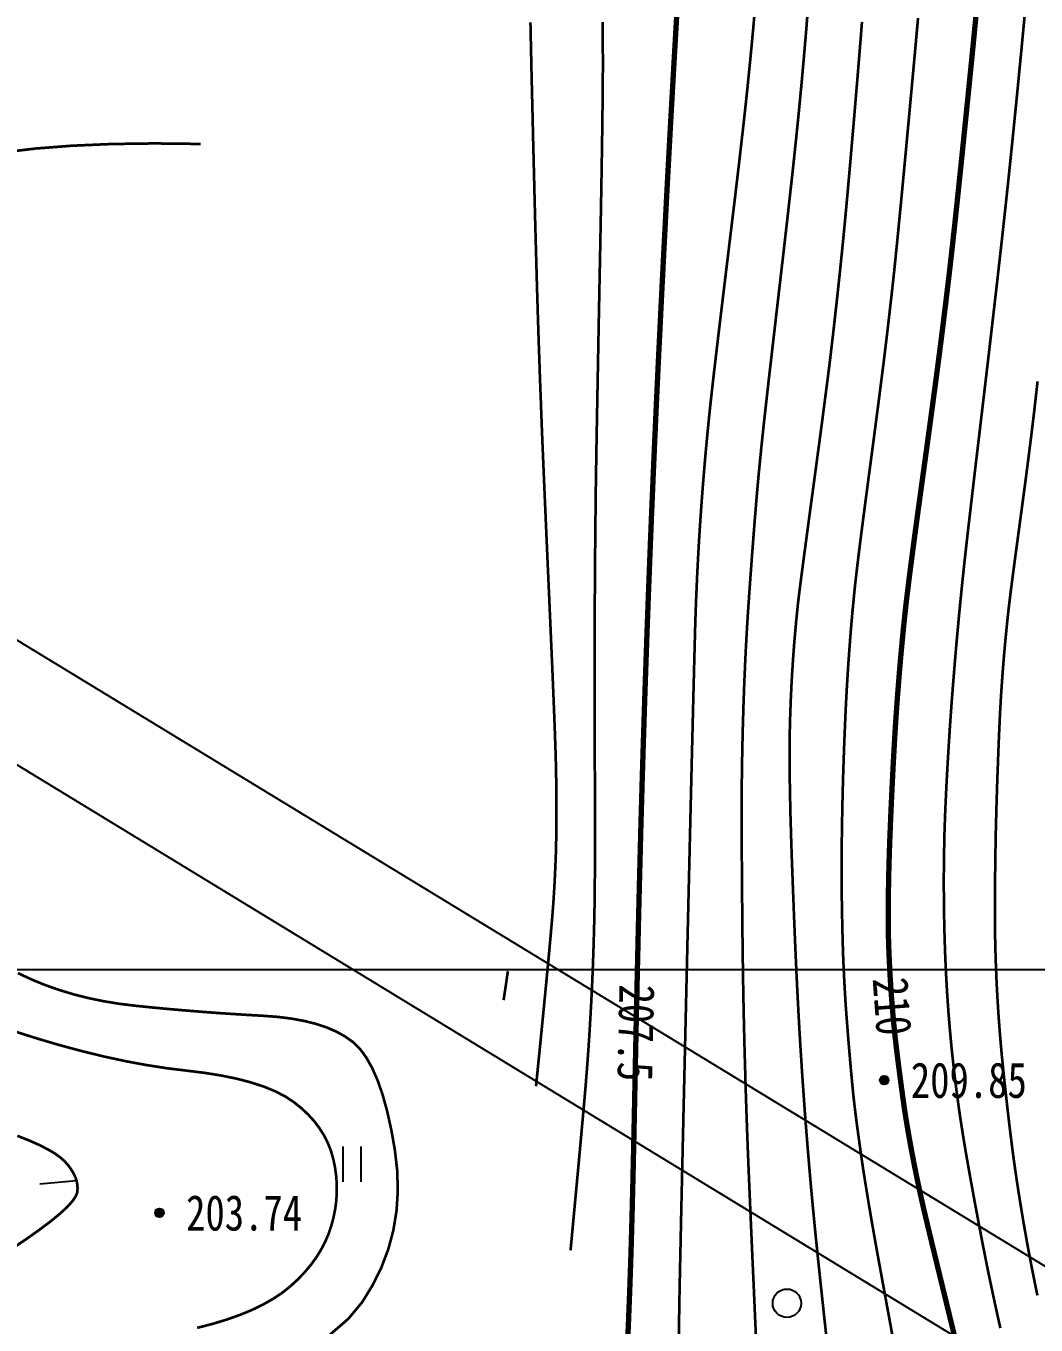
# Model space of a CAD drawing. Extents: x 36524600 to 36525730, y 2746759 to 2747713.
# Drawn here: x 36524988.77 to 36525017.2, y 2747461.47 to 2747498.03 of the extents above; entities that cross this region are included whole.
import ezdxf
from ezdxf.enums import TextEntityAlignment as Align

# ---------------------------------------------------------------- set-up
doc = ezdxf.new("R2010")
doc.units = 0
doc.header["$LTSCALE"] = 1000
doc.header["$MEASUREMENT"] = 0
doc.linetypes.add('X2', pattern=[10, 8, -2])
for name, color, linetype in [('DGX', 251, 'Continuous'), ('DLSS', 4, 'Continuous'), ('DMTZ', 3, 'Continuous'), ('GCD', 252, 'Continuous'), ('PP-DX-PT', 251, 'Continuous'), ('ZBTZ', 3, 'Continuous')]:
    doc.layers.add(name, color=color, linetype=linetype)
doc.styles.add('正等线体', font='宋体.shx', dxfattribs={"bigfont": '@@gbcbig.shx'})
doc.linetypes.add('10421', pattern='A,2,[150,AAA.SHX,S=0.5,R=0,X=0,Y=0.5],1e-11', length=2)

# ---------------------------------------------------------------- blocks, each defined once
blk = doc.blocks.new('gc326')
blk.add_circle((0, 0), 0.8)
blk = doc.blocks.new('gc121')
at = {"color": 253}
for p, q in [((-0.5, -1), (-0.5, 1)), ((0.5, -1), (0.5, 1))]:
    blk.add_line(p, q, dxfattribs=at)
blk = doc.blocks.new('gc200')
h = blk.add_hatch(color=256)
edge = h.paths.add_edge_path()
edge.add_arc((0, 0), 0.25, 0, 360)
blk.add_circle((0, 0), 0.25)
blk = doc.blocks.new('dxt')
at = {"color": 253, "elevation": 205.975}
blk.add_lwpolyline([(36524871.752, 2747471.477), (36525147.251, 2747471.477), (36525147.251, 2747245.683), (36524871.752, 2747245.683)], close=True, dxfattribs=at)
at = {"layer": 'DGX', "color": 253, "linetype": 'Continuous'}
blk.add_line((36524990.197, 2747465.53, 203.5), (36524989.164, 2747465.428, 203.5), dxfattribs=at)
at = {"layer": 'DGX', "color": 253, "linetype": 'Continuous', "flags": 128}
for points, const_width in [([(36525014.916, 2747461.128), (36525014.763, 2747461.757), (36525014.616, 2747462.358), (36525014.486, 2747462.893), (36525014.372, 2747463.362), (36525014.274, 2747463.765), (36525014.193, 2747464.103), (36525014.128, 2747464.374), (36525014.079, 2747464.579), (36525014.046, 2747464.718), (36525014.022, 2747464.824), (36525013.998, 2747464.931), (36525013.974, 2747465.037), (36525013.951, 2747465.143), (36525013.927, 2747465.25), (36525013.904, 2747465.356), (36525013.882, 2747465.463), (36525013.859, 2747465.569), (36525013.837, 2747465.676), (36525013.816, 2747465.783), (36525013.794, 2747465.89), (36525013.773, 2747465.997), (36525013.752, 2747466.104), (36525013.732, 2747466.21), (36525013.711, 2747466.318), (36525013.691, 2747466.425), (36525013.672, 2747466.532), (36525013.652, 2747466.639), (36525013.633, 2747466.746), (36525013.614, 2747466.854), (36525013.596, 2747466.961), (36525013.577, 2747467.069), (36525013.559, 2747467.176), (36525013.542, 2747467.284), (36525013.523, 2747467.398), (36525013.504, 2747467.526), (36525013.483, 2747467.668), (36525013.461, 2747467.823), (36525013.438, 2747467.992), (36525013.413, 2747468.174), (36525013.387, 2747468.369), (36525013.36, 2747468.578), (36525013.333, 2747468.788), (36525013.308, 2747468.983), (36525013.286, 2747469.166), (36525013.265, 2747469.334), (36525013.247, 2747469.49), (36525013.231, 2747469.632), (36525013.218, 2747469.76), (36525013.206, 2747469.875), (36525013.196, 2747469.984), (36525013.186, 2747470.092), (36525013.176, 2747470.201), (36525013.167, 2747470.309), (36525013.158, 2747470.418), (36525013.149, 2747470.526), (36525013.141, 2747470.635), (36525013.132, 2747470.743), (36525013.125, 2747470.852), (36525013.117, 2747470.96), (36525013.11, 2747471.069), (36525013.103, 2747471.178), (36525013.096, 2747471.286), (36525013.09, 2747471.395), (36525013.084, 2747471.504), (36525013.079, 2747471.612), (36525013.074, 2747471.721), (36525013.069, 2747471.83), (36525013.064, 2747471.938), (36525013.06, 2747472.047), (36525013.056, 2747472.156), (36525013.053, 2747472.265), (36525013.05, 2747472.373), (36525013.047, 2747472.482), (36525013.045, 2747472.598), (36525013.044, 2747472.727), (36525013.043, 2747472.87), (36525013.043, 2747473.026), (36525013.044, 2747473.196), (36525013.046, 2747473.38), (36525013.048, 2747473.577), (36525013.051, 2747473.788), (36525013.055, 2747474.008), (36525013.06, 2747474.234), (36525013.066, 2747474.465), (36525013.073, 2747474.702), (36525013.081, 2747474.944), (36525013.09, 2747475.192), (36525013.1, 2747475.445), (36525013.111, 2747475.704), (36525013.122, 2747475.964), (36525013.134, 2747476.221), (36525013.146, 2747476.476), (36525013.158, 2747476.727), (36525013.17, 2747476.976), (36525013.183, 2747477.222), (36525013.196, 2747477.466), (36525013.209, 2747477.706), (36525013.223, 2747477.945), (36525013.237, 2747478.184), (36525013.252, 2747478.423), (36525013.268, 2747478.662), (36525013.285, 2747478.901), (36525013.302, 2747479.14), (36525013.321, 2747479.379), (36525013.34, 2747479.618), (36525013.359, 2747479.857), (36525013.38, 2747480.095), (36525013.401, 2747480.334), (36525013.423, 2747480.572), (36525013.446, 2747480.811), (36525013.469, 2747481.049), (36525013.494, 2747481.287), (36525013.519, 2747481.526), (36525013.548, 2747481.79), (36525013.586, 2747482.106), (36525013.631, 2747482.474), (36525013.685, 2747482.894), (36525013.747, 2747483.366), (36525013.817, 2747483.89), (36525013.895, 2747484.465), (36525013.981, 2747485.093), (36525014.068, 2747485.724), (36525014.149, 2747486.311), (36525014.223, 2747486.854), (36525014.29, 2747487.351), (36525014.351, 2747487.805), (36525014.406, 2747488.214), (36525014.453, 2747488.578), (36525014.495, 2747488.898), (36525014.533, 2747489.195), (36525014.57, 2747489.493), (36525014.607, 2747489.79), (36525014.644, 2747490.088), (36525014.68, 2747490.386), (36525014.716, 2747490.683), (36525014.751, 2747490.981), (36525014.786, 2747491.279), (36525014.822, 2747491.599), (36525014.863, 2747491.964), (36525014.908, 2747492.374), (36525014.957, 2747492.828), (36525015.009, 2747493.326), (36525015.066, 2747493.869), (36525015.127, 2747494.457), (36525015.191, 2747495.09), (36525015.255, 2747495.717), (36525015.313, 2747496.289), (36525015.365, 2747496.806), (36525015.411, 2747497.268), (36525015.451, 2747497.675), (36525015.485, 2747498.027), (36525015.513, 2747498.323)], 0.15), ([(36525016.199, 2747461.381), (36525016.152, 2747461.593), (36525016.105, 2747461.806), (36525016.058, 2747462.02), (36525016.012, 2747462.233), (36525015.967, 2747462.446), (36525015.922, 2747462.66), (36525015.877, 2747462.873), (36525015.832, 2747463.092), (36525015.786, 2747463.322), (36525015.738, 2747463.563), (36525015.689, 2747463.815), (36525015.639, 2747464.077), (36525015.587, 2747464.351), (36525015.533, 2747464.636), (36525015.478, 2747464.931), (36525015.425, 2747465.224), (36525015.374, 2747465.5), (36525015.327, 2747465.761), (36525015.284, 2747466.005), (36525015.244, 2747466.234), (36525015.208, 2747466.446), (36525015.175, 2747466.642), (36525015.146, 2747466.822), (36525015.119, 2747466.994), (36525015.092, 2747467.166), (36525015.066, 2747467.338), (36525015.041, 2747467.51), (36525015.017, 2747467.682), (36525014.993, 2747467.855), (36525014.97, 2747468.027), (36525014.948, 2747468.2), (36525014.927, 2747468.373), (36525014.906, 2747468.546), (36525014.886, 2747468.718), (36525014.867, 2747468.891), (36525014.848, 2747469.064), (36525014.83, 2747469.238), (36525014.813, 2747469.411), (36525014.797, 2747469.584), (36525014.781, 2747469.757), (36525014.766, 2747469.931), (36525014.752, 2747470.104), (36525014.738, 2747470.278), (36525014.726, 2747470.451), (36525014.714, 2747470.625), (36525014.702, 2747470.799), (36525014.692, 2747470.972), (36525014.682, 2747471.146), (36525014.672, 2747471.32), (36525014.664, 2747471.494), (36525014.656, 2747471.668), (36525014.648, 2747471.842), (36525014.642, 2747472.016), (36525014.636, 2747472.19), (36525014.63, 2747472.364), (36525014.626, 2747472.538), (36525014.621, 2747472.712), (36525014.618, 2747472.886), (36525014.615, 2747473.06), (36525014.612, 2747473.234), (36525014.61, 2747473.408), (36525014.609, 2747473.582), (36525014.608, 2747473.757), (36525014.608, 2747473.931), (36525014.608, 2747474.105), (36525014.609, 2747474.279), (36525014.611, 2747474.453), (36525014.613, 2747474.627), (36525014.616, 2747474.801), (36525014.619, 2747474.976), (36525014.623, 2747475.15), (36525014.627, 2747475.327), (36525014.633, 2747475.512), (36525014.64, 2747475.704), (36525014.647, 2747475.902), (36525014.656, 2747476.108), (36525014.666, 2747476.32), (36525014.676, 2747476.54), (36525014.688, 2747476.767), (36525014.7, 2747476.995), (36525014.713, 2747477.22), (36525014.726, 2747477.441), (36525014.739, 2747477.659), (36525014.752, 2747477.874), (36525014.766, 2747478.084), (36525014.779, 2747478.292), (36525014.793, 2747478.495), (36525014.808, 2747478.697), (36525014.822, 2747478.899), (36525014.837, 2747479.101), (36525014.853, 2747479.303), (36525014.868, 2747479.505), (36525014.885, 2747479.706), (36525014.901, 2747479.908), (36525014.918, 2747480.11), (36525014.935, 2747480.312), (36525014.952, 2747480.513), (36525014.97, 2747480.715), (36525014.988, 2747480.917), (36525015.007, 2747481.118), (36525015.025, 2747481.32), (36525015.044, 2747481.521), (36525015.064, 2747481.723), (36525015.084, 2747481.924), (36525015.104, 2747482.126), (36525015.125, 2747482.327), (36525015.145, 2747482.528), (36525015.167, 2747482.73), (36525015.188, 2747482.931), (36525015.21, 2747483.132), (36525015.233, 2747483.333), (36525015.259, 2747483.567), (36525015.293, 2747483.867), (36525015.336, 2747484.232), (36525015.386, 2747484.663), (36525015.444, 2747485.16), (36525015.51, 2747485.722), (36525015.585, 2747486.349), (36525015.667, 2747487.043), (36525015.751, 2747487.755), (36525015.832, 2747488.441), (36525015.909, 2747489.099), (36525015.982, 2747489.73), (36525016.052, 2747490.334), (36525016.118, 2747490.91), (36525016.18, 2747491.46), (36525016.239, 2747491.982), (36525016.296, 2747492.501), (36525016.355, 2747493.042), (36525016.415, 2747493.604), (36525016.476, 2747494.187), (36525016.538, 2747494.791), (36525016.601, 2747495.417), (36525016.666, 2747496.064), (36525016.731, 2747496.732), (36525016.795, 2747497.39), (36525016.853, 2747498.005), (36525016.907, 2747498.578)], 0.075), ([(36525012.305, 2747498.147), (36525012.287, 2747497.92), (36525012.268, 2747497.673), (36525012.246, 2747497.405), (36525012.223, 2747497.116), (36525012.197, 2747496.806), (36525012.17, 2747496.475), (36525012.14, 2747496.123), (36525012.109, 2747495.75), (36525012.077, 2747495.373), (36525012.046, 2747495.011), (36525012.016, 2747494.663), (36525011.987, 2747494.329), (36525011.959, 2747494.009), (36525011.932, 2747493.703), (36525011.906, 2747493.411), (36525011.881, 2747493.134), (36525011.856, 2747492.863), (36525011.831, 2747492.592), (36525011.805, 2747492.322), (36525011.779, 2747492.052), (36525011.752, 2747491.781), (36525011.725, 2747491.511), (36525011.697, 2747491.241), (36525011.669, 2747490.97), (36525011.64, 2747490.7), (36525011.611, 2747490.43), (36525011.581, 2747490.16), (36525011.551, 2747489.89), (36525011.521, 2747489.62), (36525011.49, 2747489.35), (36525011.458, 2747489.08), (36525011.427, 2747488.81), (36525011.391, 2747488.514), (36525011.347, 2747488.165), (36525011.295, 2747487.764), (36525011.236, 2747487.309), (36525011.17, 2747486.802), (36525011.095, 2747486.242), (36525011.013, 2747485.63), (36525010.923, 2747484.964), (36525010.834, 2747484.308), (36525010.756, 2747483.724), (36525010.687, 2747483.212), (36525010.629, 2747482.772), (36525010.581, 2747482.404), (36525010.543, 2747482.108), (36525010.516, 2747481.884), (36525010.498, 2747481.732), (36525010.486, 2747481.615), (36525010.474, 2747481.499), (36525010.463, 2747481.383), (36525010.451, 2747481.266), (36525010.441, 2747481.15), (36525010.43, 2747481.033), (36525010.42, 2747480.917), (36525010.41, 2747480.8), (36525010.4, 2747480.684), (36525010.391, 2747480.567), (36525010.382, 2747480.451), (36525010.373, 2747480.334), (36525010.365, 2747480.217), (36525010.357, 2747480.101), (36525010.35, 2747479.984), (36525010.342, 2747479.867), (36525010.335, 2747479.75), (36525010.329, 2747479.634), (36525010.322, 2747479.517), (36525010.316, 2747479.4), (36525010.311, 2747479.283), (36525010.305, 2747479.167), (36525010.3, 2747479.05), (36525010.296, 2747478.933), (36525010.291, 2747478.816), (36525010.287, 2747478.699), (36525010.283, 2747478.582), (36525010.28, 2747478.465), (36525010.277, 2747478.348), (36525010.274, 2747478.231), (36525010.271, 2747478.115), (36525010.269, 2747477.998), (36525010.268, 2747477.873), (36525010.267, 2747477.734), (36525010.266, 2747477.581), (36525010.267, 2747477.413), (36525010.268, 2747477.23), (36525010.27, 2747477.033), (36525010.272, 2747476.821), (36525010.276, 2747476.594), (36525010.28, 2747476.351), (36525010.286, 2747476.09), (36525010.292, 2747475.811), (36525010.301, 2747475.514), (36525010.31, 2747475.199), (36525010.321, 2747474.866), (36525010.333, 2747474.515), (36525010.347, 2747474.146), (36525010.361, 2747473.772), (36525010.375, 2747473.407), (36525010.389, 2747473.052), (36525010.403, 2747472.705), (36525010.417, 2747472.368), (36525010.431, 2747472.039), (36525010.445, 2747471.72), (36525010.459, 2747471.41), (36525010.474, 2747471.104), (36525010.489, 2747470.798), (36525010.505, 2747470.492), (36525010.521, 2747470.187), (36525010.538, 2747469.881), (36525010.556, 2747469.575), (36525010.574, 2747469.27), (36525010.594, 2747468.964), (36525010.613, 2747468.659), (36525010.634, 2747468.353), (36525010.655, 2747468.048), (36525010.677, 2747467.742), (36525010.699, 2747467.437), (36525010.722, 2747467.132), (36525010.746, 2747466.826), (36525010.771, 2747466.521), (36525010.796, 2747466.216), (36525010.822, 2747465.911), (36525010.848, 2747465.606), (36525010.875, 2747465.301), (36525010.903, 2747464.996), (36525010.932, 2747464.692), (36525010.961, 2747464.387), (36525010.991, 2747464.082), (36525011.025, 2747463.747), (36525011.065, 2747463.352), (36525011.113, 2747462.897), (36525011.168, 2747462.381), (36525011.23, 2747461.805), (36525011.299, 2747461.169)], 0.075), ([(36525013.35, 2747460.147), (36525013.094, 2747461.541), (36525012.893, 2747462.64), (36525012.746, 2747463.443), (36525012.655, 2747463.952), (36525012.593, 2747464.305), (36525012.535, 2747464.644), (36525012.48, 2747464.968), (36525012.43, 2747465.276), (36525012.383, 2747465.57), (36525012.339, 2747465.85), (36525012.3, 2747466.114), (36525012.264, 2747466.363), (36525012.232, 2747466.598), (36525012.202, 2747466.817), (36525012.174, 2747467.021), (36525012.149, 2747467.21), (36525012.127, 2747467.385), (36525012.107, 2747467.544), (36525012.09, 2747467.688), (36525012.075, 2747467.817), (36525012.061, 2747467.946), (36525012.047, 2747468.09), (36525012.031, 2747468.25), (36525012.015, 2747468.425), (36525011.997, 2747468.615), (36525011.979, 2747468.821), (36525011.96, 2747469.041), (36525011.94, 2747469.277), (36525011.92, 2747469.513), (36525011.903, 2747469.734), (36525011.886, 2747469.94), (36525011.872, 2747470.13), (36525011.859, 2747470.305), (36525011.847, 2747470.465), (36525011.838, 2747470.61), (36525011.83, 2747470.74), (36525011.823, 2747470.862), (36525011.816, 2747470.984), (36525011.809, 2747471.106), (36525011.803, 2747471.228), (36525011.797, 2747471.35), (36525011.791, 2747471.472), (36525011.785, 2747471.594), (36525011.78, 2747471.716), (36525011.775, 2747471.846), (36525011.77, 2747471.992), (36525011.765, 2747472.153), (36525011.76, 2747472.329), (36525011.755, 2747472.522), (36525011.75, 2747472.73), (36525011.746, 2747472.953), (36525011.741, 2747473.192), (36525011.737, 2747473.439), (36525011.734, 2747473.686), (36525011.732, 2747473.932), (36525011.731, 2747474.179), (36525011.731, 2747474.425), (36525011.732, 2747474.671), (36525011.734, 2747474.917), (36525011.737, 2747475.162), (36525011.741, 2747475.405), (36525011.744, 2747475.641), (36525011.749, 2747475.87), (36525011.753, 2747476.093), (36525011.758, 2747476.309), (36525011.763, 2747476.518), (36525011.768, 2747476.721), (36525011.774, 2747476.918), (36525011.78, 2747477.113), (36525011.787, 2747477.311), (36525011.794, 2747477.512), (36525011.801, 2747477.717), (36525011.809, 2747477.925), (36525011.818, 2747478.136), (36525011.827, 2747478.35), (36525011.836, 2747478.567), (36525011.846, 2747478.787), (36525011.857, 2747479.006), (36525011.869, 2747479.225), (36525011.881, 2747479.444), (36525011.894, 2747479.662), (36525011.908, 2747479.881), (36525011.922, 2747480.1), (36525011.938, 2747480.319), (36525011.954, 2747480.538), (36525011.97, 2747480.756), (36525011.988, 2747480.975), (36525012.006, 2747481.193), (36525012.025, 2747481.412), (36525012.045, 2747481.63), (36525012.066, 2747481.849), (36525012.087, 2747482.067), (36525012.112, 2747482.308), (36525012.145, 2747482.596), (36525012.184, 2747482.931), (36525012.231, 2747483.312), (36525012.285, 2747483.739), (36525012.346, 2747484.213), (36525012.414, 2747484.733), (36525012.489, 2747485.3), (36525012.565, 2747485.87), (36525012.635, 2747486.4), (36525012.699, 2747486.89), (36525012.758, 2747487.34), (36525012.811, 2747487.749), (36525012.858, 2747488.119), (36525012.9, 2747488.449), (36525012.936, 2747488.738), (36525012.968, 2747489.008), (36525013.001, 2747489.278), (36525013.033, 2747489.548), (36525013.064, 2747489.817), (36525013.095, 2747490.087), (36525013.126, 2747490.357), (36525013.156, 2747490.627), (36525013.186, 2747490.897), (36525013.218, 2747491.198), (36525013.255, 2747491.56), (36525013.298, 2747491.984), (36525013.345, 2747492.469), (36525013.398, 2747493.015), (36525013.456, 2747493.623), (36525013.519, 2747494.292), (36525013.587, 2747495.023), (36525013.654, 2747495.748), (36525013.714, 2747496.398), (36525013.767, 2747496.974), (36525013.813, 2747497.476), (36525013.851, 2747497.903), (36525013.883, 2747498.257)], 0.075), ([(36525017.242, 2747462.303), (36525017.208, 2747462.465), (36525017.175, 2747462.628), (36525017.142, 2747462.79), (36525017.11, 2747462.953), (36525017.078, 2747463.116), (36525017.047, 2747463.279), (36525017.016, 2747463.442), (36525016.985, 2747463.605), (36525016.955, 2747463.768), (36525016.926, 2747463.931), (36525016.897, 2747464.095), (36525016.868, 2747464.258), (36525016.84, 2747464.422), (36525016.813, 2747464.585), (36525016.786, 2747464.749), (36525016.759, 2747464.913), (36525016.733, 2747465.076), (36525016.707, 2747465.24), (36525016.682, 2747465.404), (36525016.657, 2747465.568), (36525016.633, 2747465.733), (36525016.609, 2747465.897), (36525016.586, 2747466.061), (36525016.563, 2747466.23), (36525016.539, 2747466.409), (36525016.515, 2747466.598), (36525016.49, 2747466.797), (36525016.465, 2747467.006), (36525016.439, 2747467.225), (36525016.412, 2747467.453), (36525016.385, 2747467.691), (36525016.359, 2747467.928), (36525016.334, 2747468.153), (36525016.311, 2747468.366), (36525016.29, 2747468.566), (36525016.271, 2747468.754), (36525016.253, 2747468.93), (36525016.237, 2747469.093), (36525016.223, 2747469.244), (36525016.21, 2747469.389), (36525016.198, 2747469.534), (36525016.186, 2747469.679), (36525016.175, 2747469.825), (36525016.164, 2747469.97), (36525016.153, 2747470.115), (36525016.143, 2747470.26), (36525016.134, 2747470.405), (36525016.125, 2747470.551), (36525016.116, 2747470.696), (36525016.108, 2747470.841), (36525016.1, 2747470.987), (36525016.093, 2747471.132), (36525016.087, 2747471.277), (36525016.081, 2747471.423), (36525016.075, 2747471.568), (36525016.07, 2747471.714), (36525016.065, 2747471.859), (36525016.061, 2747472.005), (36525016.057, 2747472.15), (36525016.054, 2747472.296), (36525016.051, 2747472.441), (36525016.049, 2747472.587), (36525016.047, 2747472.732), (36525016.046, 2747472.887), (36525016.045, 2747473.06), (36525016.045, 2747473.251), (36525016.046, 2747473.46), (36525016.048, 2747473.688), (36525016.05, 2747473.934), (36525016.053, 2747474.198), (36525016.056, 2747474.48), (36525016.061, 2747474.774), (36525016.066, 2747475.073), (36525016.072, 2747475.378), (36525016.08, 2747475.687), (36525016.088, 2747476.003), (36525016.098, 2747476.323), (36525016.108, 2747476.649), (36525016.12, 2747476.98), (36525016.132, 2747477.302), (36525016.143, 2747477.603), (36525016.154, 2747477.882), (36525016.165, 2747478.139), (36525016.176, 2747478.374), (36525016.186, 2747478.587), (36525016.195, 2747478.779), (36525016.205, 2747478.948), (36525016.214, 2747479.107), (36525016.224, 2747479.265), (36525016.235, 2747479.423), (36525016.246, 2747479.582), (36525016.257, 2747479.74), (36525016.269, 2747479.899), (36525016.282, 2747480.057), (36525016.294, 2747480.215), (36525016.308, 2747480.373), (36525016.322, 2747480.531), (36525016.336, 2747480.69), (36525016.351, 2747480.848), (36525016.367, 2747481.006), (36525016.383, 2747481.164), (36525016.399, 2747481.322), (36525016.416, 2747481.479), (36525016.436, 2747481.657), (36525016.462, 2747481.874), (36525016.494, 2747482.13), (36525016.532, 2747482.425), (36525016.576, 2747482.76), (36525016.625, 2747483.134), (36525016.681, 2747483.547), (36525016.742, 2747484), (36525016.805, 2747484.462), (36525016.864, 2747484.905), (36525016.92, 2747485.328), (36525016.972, 2747485.732), (36525017.021, 2747486.116), (36525017.067, 2747486.481), (36525017.109, 2747486.826), (36525017.148, 2747487.151), (36525017.191, 2747487.529), (36525017.247, 2747488.031)], 0.075), ([(36525009.338, 2747460.744), (36525009.301, 2747461.564), (36525009.265, 2747462.386), (36525009.231, 2747463.135), (36525009.201, 2747463.812), (36525009.175, 2747464.417), (36525009.152, 2747464.95), (36525009.132, 2747465.41), (36525009.116, 2747465.798), (36525009.103, 2747466.113), (36525009.092, 2747466.392), (36525009.081, 2747466.672), (36525009.071, 2747466.951), (36525009.061, 2747467.23), (36525009.051, 2747467.51), (36525009.042, 2747467.789), (36525009.033, 2747468.068), (36525009.025, 2747468.348), (36525009.017, 2747468.627), (36525009.009, 2747468.907), (36525009.001, 2747469.186), (36525008.994, 2747469.466), (36525008.987, 2747469.745), (36525008.981, 2747470.024), (36525008.974, 2747470.304), (36525008.969, 2747470.583), (36525008.963, 2747470.873), (36525008.958, 2747471.185), (36525008.953, 2747471.517), (36525008.948, 2747471.87), (36525008.943, 2747472.245), (36525008.939, 2747472.641), (36525008.935, 2747473.057), (36525008.931, 2747473.495), (36525008.927, 2747473.928), (36525008.924, 2747474.329), (36525008.922, 2747474.698), (36525008.92, 2747475.036), (36525008.919, 2747475.342), (36525008.918, 2747475.616), (36525008.918, 2747475.859), (36525008.918, 2747476.07), (36525008.919, 2747476.265), (36525008.92, 2747476.459), (36525008.921, 2747476.654), (36525008.923, 2747476.849), (36525008.926, 2747477.044), (36525008.929, 2747477.239), (36525008.932, 2747477.434), (36525008.935, 2747477.629), (36525008.94, 2747477.824), (36525008.944, 2747478.019), (36525008.949, 2747478.214), (36525008.954, 2747478.409), (36525008.96, 2747478.604), (36525008.966, 2747478.798), (36525008.972, 2747478.993), (36525008.979, 2747479.188), (36525008.986, 2747479.383), (36525008.994, 2747479.578), (36525009.002, 2747479.773), (36525009.011, 2747479.967), (36525009.019, 2747480.162), (36525009.029, 2747480.357), (36525009.038, 2747480.552), (36525009.049, 2747480.746), (36525009.06, 2747480.953), (36525009.074, 2747481.184), (36525009.09, 2747481.44), (36525009.109, 2747481.719), (36525009.13, 2747482.023), (36525009.153, 2747482.351), (36525009.179, 2747482.704), (36525009.206, 2747483.081), (36525009.235, 2747483.457), (36525009.262, 2747483.81), (36525009.288, 2747484.138), (36525009.313, 2747484.441), (36525009.336, 2747484.721), (36525009.358, 2747484.976), (36525009.378, 2747485.206), (36525009.397, 2747485.413), (36525009.416, 2747485.607), (36525009.435, 2747485.801), (36525009.455, 2747485.995), (36525009.474, 2747486.189), (36525009.494, 2747486.383), (36525009.515, 2747486.577), (36525009.535, 2747486.77), (36525009.556, 2747486.964), (36525009.581, 2747487.187), (36525009.613, 2747487.468), (36525009.651, 2747487.807), (36525009.696, 2747488.204), (36525009.749, 2747488.66), (36525009.808, 2747489.173), (36525009.874, 2747489.744), (36525009.947, 2747490.374), (36525010.021, 2747491.011), (36525010.09, 2747491.605), (36525010.153, 2747492.155), (36525010.211, 2747492.663), (36525010.263, 2747493.127), (36525010.31, 2747493.548), (36525010.352, 2747493.926), (36525010.388, 2747494.261), (36525010.421, 2747494.575), (36525010.454, 2747494.888), (36525010.486, 2747495.202), (36525010.518, 2747495.515), (36525010.548, 2747495.829), (36525010.578, 2747496.143), (36525010.608, 2747496.456), (36525010.636, 2747496.77), (36525010.664, 2747497.084), (36525010.691, 2747497.398), (36525010.718, 2747497.712), (36525010.744, 2747498.026), (36525010.769, 2747498.34)], 0.075), ([(36525009.275, 2747498.316), (36525009.246, 2747497.986), (36525009.215, 2747497.657), (36525009.184, 2747497.327), (36525009.152, 2747496.998), (36525009.119, 2747496.668), (36525009.086, 2747496.339), (36525009.052, 2747496.01), (36525009.013, 2747495.654), (36525008.968, 2747495.244), (36525008.915, 2747494.781), (36525008.856, 2747494.265), (36525008.789, 2747493.695), (36525008.715, 2747493.072), (36525008.633, 2747492.395), (36525008.545, 2747491.665), (36525008.457, 2747490.94), (36525008.377, 2747490.278), (36525008.305, 2747489.678), (36525008.241, 2747489.142), (36525008.185, 2747488.669), (36525008.137, 2747488.26), (36525008.098, 2747487.913), (36525008.066, 2747487.629), (36525008.038, 2747487.377), (36525008.012, 2747487.125), (36525007.986, 2747486.873), (36525007.961, 2747486.62), (36525007.937, 2747486.368), (36525007.913, 2747486.115), (36525007.891, 2747485.863), (36525007.869, 2747485.61), (36525007.848, 2747485.357), (36525007.827, 2747485.105), (36525007.808, 2747484.852), (36525007.789, 2747484.599), (36525007.771, 2747484.346), (36525007.754, 2747484.093), (36525007.737, 2747483.84), (36525007.721, 2747483.587), (36525007.706, 2747483.334), (36525007.692, 2747483.08), (36525007.679, 2747482.827), (36525007.666, 2747482.574), (36525007.655, 2747482.32), (36525007.644, 2747482.067), (36525007.633, 2747481.814), (36525007.624, 2747481.56), (36525007.612, 2747481.195), (36525007.596, 2747480.607), (36525007.575, 2747479.796), (36525007.549, 2747478.762), (36525007.518, 2747477.504), (36525007.482, 2747476.024), (36525007.442, 2747474.32), (36525007.396, 2747472.394), (36525007.351, 2747470.456), (36525007.311, 2747468.718), (36525007.275, 2747467.181), (36525007.245, 2747465.845), (36525007.219, 2747464.709), (36525007.199, 2747463.774), (36525007.183, 2747463.039), (36525007.172, 2747462.505), (36525007.164, 2747462.071), (36525007.157, 2747461.637), (36525007.15, 2747461.202)], 0.075), ([(36525005.717, 2747461.184), (36525005.732, 2747461.538), (36525005.746, 2747461.893), (36525005.76, 2747462.247), (36525005.773, 2747462.602), (36525005.785, 2747462.956), (36525005.797, 2747463.311), (36525005.808, 2747463.666), (36525005.818, 2747464.02), (36525005.828, 2747464.375), (36525005.838, 2747464.747), (36525005.848, 2747465.152), (36525005.859, 2747465.592), (36525005.869, 2747466.065), (36525005.881, 2747466.572), (36525005.892, 2747467.113), (36525005.904, 2747467.689), (36525005.916, 2747468.298), (36525005.929, 2747468.926), (36525005.942, 2747469.56), (36525005.955, 2747470.199), (36525005.97, 2747470.843), (36525005.984, 2747471.493), (36525005.999, 2747472.148), (36525006.014, 2747472.808), (36525006.03, 2747473.473), (36525006.047, 2747474.14), (36525006.064, 2747474.808), (36525006.081, 2747475.476), (36525006.1, 2747476.143), (36525006.119, 2747476.811), (36525006.139, 2747477.479), (36525006.16, 2747478.146), (36525006.181, 2747478.814), (36525006.203, 2747479.481), (36525006.226, 2747480.149), (36525006.249, 2747480.816), (36525006.273, 2747481.484), (36525006.298, 2747482.151), (36525006.324, 2747482.818), (36525006.35, 2747483.486), (36525006.377, 2747484.153), (36525006.405, 2747484.821), (36525006.433, 2747485.488), (36525006.462, 2747486.155), (36525006.492, 2747486.822), (36525006.522, 2747487.49), (36525006.553, 2747488.157), (36525006.585, 2747488.824), (36525006.618, 2747489.491), (36525006.65, 2747490.148), (36525006.682, 2747490.783), (36525006.713, 2747491.398), (36525006.743, 2747491.992), (36525006.773, 2747492.566), (36525006.801, 2747493.118), (36525006.829, 2747493.65), (36525006.856, 2747494.16), (36525006.884, 2747494.668), (36525006.912, 2747495.19), (36525006.942, 2747495.726), (36525006.973, 2747496.276), (36525007.005, 2747496.841), (36525007.038, 2747497.42), (36525007.072, 2747498.014), (36525007.108, 2747498.622)], 0.15), ([(36525004.102, 2747463.568), (36525004.186, 2747464.468), (36525004.262, 2747465.28), (36525004.329, 2747466.003), (36525004.387, 2747466.638), (36525004.437, 2747467.184), (36525004.478, 2747467.641), (36525004.51, 2747468.01), (36525004.534, 2747468.29), (36525004.552, 2747468.527), (36525004.571, 2747468.763), (36525004.588, 2747468.999), (36525004.605, 2747469.235), (36525004.621, 2747469.472), (36525004.636, 2747469.708), (36525004.65, 2747469.945), (36525004.664, 2747470.181), (36525004.677, 2747470.418), (36525004.69, 2747470.655), (36525004.701, 2747470.891), (36525004.712, 2747471.128), (36525004.722, 2747471.365), (36525004.732, 2747471.601), (36525004.74, 2747471.838), (36525004.748, 2747472.075), (36525004.755, 2747472.312), (36525004.762, 2747472.549), (36525004.768, 2747472.785), (36525004.773, 2747473.022), (36525004.777, 2747473.259), (36525004.78, 2747473.496), (36525004.783, 2747473.733), (36525004.785, 2747473.97), (36525004.787, 2747474.233), (36525004.788, 2747474.547), (36525004.788, 2747474.913), (36525004.788, 2747475.33), (36525004.788, 2747475.799), (36525004.787, 2747476.319), (36525004.786, 2747476.891), (36525004.784, 2747477.514), (36525004.782, 2747478.146), (36525004.781, 2747478.744), (36525004.78, 2747479.307), (36525004.78, 2747479.836), (36525004.78, 2747480.331), (36525004.781, 2747480.791), (36525004.782, 2747481.217), (36525004.783, 2747481.609), (36525004.785, 2747481.983), (36525004.788, 2747482.358), (36525004.79, 2747482.732), (36525004.793, 2747483.107), (36525004.796, 2747483.481), (36525004.8, 2747483.856), (36525004.804, 2747484.23), (36525004.808, 2747484.605), (36525004.813, 2747485.028), (36525004.821, 2747485.551), (36525004.831, 2747486.173), (36525004.844, 2747486.894), (36525004.859, 2747487.713), (36525004.876, 2747488.632), (36525004.895, 2747489.649), (36525004.917, 2747490.765), (36525004.939, 2747491.88), (36525004.958, 2747492.89), (36525004.974, 2747493.798), (36525004.987, 2747494.602), (36525004.997, 2747495.303), (36525005.004, 2747495.9), (36525005.009, 2747496.394), (36525005.011, 2747496.785), (36525005.011, 2747497.124), (36525005.01, 2747497.463), (36525005.008, 2747497.801), (36525005.006, 2747498.14)], 0.075), ([(36525003.13, 2747468.189), (36525003.236, 2747469.243), (36525003.329, 2747470.186), (36525003.41, 2747471.018), (36525003.479, 2747471.74), (36525003.535, 2747472.35), (36525003.579, 2747472.85), (36525003.61, 2747473.24), (36525003.629, 2747473.518), (36525003.642, 2747473.735), (36525003.653, 2747473.937), (36525003.663, 2747474.125), (36525003.671, 2747474.3), (36525003.678, 2747474.46), (36525003.684, 2747474.607), (36525003.689, 2747474.74), (36525003.692, 2747474.858), (36525003.695, 2747474.97), (36525003.697, 2747475.082), (36525003.699, 2747475.194), (36525003.701, 2747475.306), (36525003.702, 2747475.417), (36525003.704, 2747475.529), (36525003.705, 2747475.641), (36525003.706, 2747475.753), (36525003.706, 2747475.872), (36525003.706, 2747476.004), (36525003.705, 2747476.151), (36525003.704, 2747476.312), (36525003.702, 2747476.487), (36525003.699, 2747476.675), (36525003.697, 2747476.878), (36525003.693, 2747477.095), (36525003.687, 2747477.365), (36525003.676, 2747477.727), (36525003.66, 2747478.181), (36525003.639, 2747478.727), (36525003.613, 2747479.366), (36525003.582, 2747480.097), (36525003.546, 2747480.92), (36525003.506, 2747481.836), (36525003.464, 2747482.76), (36525003.427, 2747483.608), (36525003.393, 2747484.381), (36525003.363, 2747485.079), (36525003.336, 2747485.701), (36525003.313, 2747486.247), (36525003.294, 2747486.718), (36525003.279, 2747487.114), (36525003.266, 2747487.472), (36525003.252, 2747487.83), (36525003.239, 2747488.188), (36525003.227, 2747488.546), (36525003.214, 2747488.904), (36525003.202, 2747489.262), (36525003.19, 2747489.62), (36525003.179, 2747489.978), (36525003.167, 2747490.364), (36525003.154, 2747490.807), (36525003.14, 2747491.307), (36525003.125, 2747491.863), (36525003.108, 2747492.476), (36525003.091, 2747493.146), (36525003.073, 2747493.873), (36525003.053, 2747494.656), (36525003.035, 2747495.429), (36525003.018, 2747496.125), (36525003.003, 2747496.743), (36525002.991, 2747497.285), (36525002.981, 2747497.75), (36525002.973, 2747498.137)], 0.075), ([(36524993.69, 2747494.711), (36524992.385, 2747494.726), (36524991.176, 2747494.709), (36524990.063, 2747494.661), (36524989.046, 2747494.582), (36524988.125, 2747494.472)], 0.075), ([(36524988.549, 2747471.373), (36524988.919, 2747471.199), (36524989.301, 2747471.042), (36524989.695, 2747470.902), (36524990.101, 2747470.779), (36524990.52, 2747470.672), (36524990.951, 2747470.583), (36524991.394, 2747470.51), (36524991.85, 2747470.454), (36524992.31, 2747470.407), (36524992.766, 2747470.364), (36524993.219, 2747470.325), (36524993.669, 2747470.288), (36524994.116, 2747470.254), (36524994.559, 2747470.224), (36524994.998, 2747470.197), (36524995.434, 2747470.172), (36524995.854, 2747470.141), (36524996.245, 2747470.092), (36524996.606, 2747470.026), (36524996.939, 2747469.943), (36524997.242, 2747469.842), (36524997.515, 2747469.723), (36524997.76, 2747469.587), (36524997.975, 2747469.434), (36524998.169, 2747469.245), (36524998.35, 2747469.002), (36524998.517, 2747468.704), (36524998.672, 2747468.352), (36524998.813, 2747467.946), (36524998.94, 2747467.485), (36524999.055, 2747466.97), (36524999.156, 2747466.401), (36524999.224, 2747465.812), (36524999.24, 2747465.238), (36524999.204, 2747464.679), (36524999.115, 2747464.135), (36524998.974, 2747463.606), (36524998.78, 2747463.092), (36524998.534, 2747462.593), (36524998.236, 2747462.109), (36524997.847, 2747461.642), (36524997.331, 2747461.196)], 0.075), ([(36524993.593, 2747461.388), (36524994.018, 2747461.497), (36524994.415, 2747461.617), (36524994.784, 2747461.747), (36524995.126, 2747461.888), (36524995.44, 2747462.04), (36524995.726, 2747462.202), (36524995.985, 2747462.374), (36524996.216, 2747462.558), (36524996.424, 2747462.749), (36524996.613, 2747462.947), (36524996.785, 2747463.15), (36524996.938, 2747463.359), (36524997.072, 2747463.574), (36524997.189, 2747463.795), (36524997.287, 2747464.022), (36524997.367, 2747464.255), (36524997.43, 2747464.491), (36524997.477, 2747464.726), (36524997.508, 2747464.962), (36524997.523, 2747465.198), (36524997.522, 2747465.434), (36524997.505, 2747465.669), (36524997.472, 2747465.905), (36524997.424, 2747466.141), (36524997.357, 2747466.372), (36524997.269, 2747466.595), (36524997.161, 2747466.808), (36524997.032, 2747467.013), (36524996.883, 2747467.209), (36524996.712, 2747467.396), (36524996.522, 2747467.574), (36524996.31, 2747467.744), (36524996.069, 2747467.902), (36524995.788, 2747468.047), (36524995.467, 2747468.178), (36524995.107, 2747468.296), (36524994.708, 2747468.4), (36524994.269, 2747468.49), (36524993.79, 2747468.567), (36524993.272, 2747468.63), (36524992.726, 2747468.697), (36524992.162, 2747468.785), (36524991.581, 2747468.893), (36524990.984, 2747469.022), (36524990.369, 2747469.171), (36524989.737, 2747469.341), (36524989.088, 2747469.532), (36524988.422, 2747469.743)], 0.075), ([(36524988.53, 2747466.795), (36524988.855, 2747466.665), (36524989.139, 2747466.539), (36524989.383, 2747466.415), (36524989.587, 2747466.295), (36524989.751, 2747466.177), (36524989.875, 2747466.063), (36524989.971, 2747465.95), (36524990.052, 2747465.839), (36524990.117, 2747465.729), (36524990.168, 2747465.619), (36524990.202, 2747465.512), (36524990.222, 2747465.405), (36524990.226, 2747465.299), (36524990.215, 2747465.195), (36524990.17, 2747465.08), (36524990.073, 2747464.942), (36524989.925, 2747464.781), (36524989.724, 2747464.596), (36524989.472, 2747464.389), (36524989.167, 2747464.159), (36524988.811, 2747463.906), (36524988.403, 2747463.63)], 0.075)]:
    blk.add_lwpolyline(points, dxfattribs=dict(at, const_width=const_width))
at = {"layer": 'DGX', "color": 253, "linetype": 'Continuous', "const_width": 0.075}
blk.add_lwpolyline([(36525002.338, 2747471.426), (36525002.311, 2747471.244), (36525002.283, 2747471.047), (36525002.251, 2747470.836), (36525002.217, 2747470.611)], dxfattribs=at)
at = {"layer": 'DLSS', "color": 253, "linetype": 'X2'}
for p, q in [((36525090.225, 2747418.798), (36524943.317, 2747508.272)), ((36525089.556, 2747415.693), (36524941.757, 2747505.709))]:
    blk.add_line(p, q, dxfattribs=at)
at = {"layer": 'DMTZ', "color": 253, "linetype": '10421', "const_width": 0.0000022, "elevation": 200, "flags": 128}
blk.add_lwpolyline([(36525114.148, 2747383.161), (36525113.93, 2747393.056), (36525113.598, 2747394.726), (36525110.478, 2747400.496), (36525108.325, 2747403.033), (36525107.139, 2747403.97), (36525105.63, 2747404.49), (36525101.725, 2747404.637), (36525096.889, 2747406.254), (36525094.174, 2747406.302), (36525090.954, 2747407.008), (36525086.634, 2747406.762), (36525085.217, 2747405.937), (36525084.346, 2747404.786), (36525083.404, 2747404.624), (36525076.998, 2747406.798), (36525067.252, 2747408.51), (36525061.551, 2747408.579), (36525058.074, 2747407.666), (36525053.009, 2747405.353), (36525048.603, 2747404.042), (36525043.307, 2747402.597), (36525041.076, 2747402.386), (36525039.057, 2747402.288), (36525036.747, 2747403.691), (36525035.48, 2747405.753), (36525033.307, 2747412.778), (36525029.013, 2747421.757), (36525025.247, 2747425.488), (36525021.012, 2747428.756), (36525015.032, 2747433.661), (36525012.836, 2747435.594), (36525010.222, 2747438.541), (36525008.767, 2747440.5), (36525005.691, 2747446.309), (36525004.521, 2747449.922), (36525004.103, 2747453.218), (36525004.158, 2747457.366), (36525004.346, 2747461.068), (36525003.833, 2747466.322), (36524999.172, 2747478.694), (36524996.93, 2747482.765), (36524994.423, 2747491.584), (36524992.957, 2747497.838), (36524991.208, 2747506.075), (36524988.345, 2747520.412), (36524984.663, 2747529.207), (36524983.82, 2747532.506)], dxfattribs=at)
at = {"layer": 'PP-DX-PT', "color": 253, "linetype": 'Continuous'}
for p in [(36525012.93, 2747468.36, 209.85), (36524992.531, 2747464.626, 203.74)]:
    blk.add_point(p, dxfattribs=at)
at = {"layer": 'PP-DX-PT', "color": 253}
for p in [(36525012.93, 2747468.36, 209.848), (36524992.531, 2747464.626, 203.735)]:
    blk.add_point(p, dxfattribs=at)
at = {"layer": 'GCD', "color": 253, "linetype": 'Continuous'}
ref = blk.add_blockref('gc200', (36525012.93, 2747468.36, 209.848), dxfattribs=dict(at, xscale=0.5, yscale=0.5, zscale=0.5))
ref.add_attrib('height', '209.85', dxfattribs={"linetype": 'Continuous', "height": 1, "style": '正等线体', "width": 0.8}).set_placement((36525013.68, 2747468.36, 209.848), align=Align.MIDDLE_LEFT)
ref = blk.add_blockref('gc200', (36524992.531, 2747464.626, 203.735), dxfattribs=dict(at, xscale=0.5, yscale=0.5, zscale=0.5))
ref.add_attrib('height', '203.74', dxfattribs={"linetype": 'Continuous', "height": 1, "style": '正等线体', "width": 0.8}).set_placement((36524993.281, 2747464.626, 203.735), align=Align.MIDDLE_LEFT)
at = {"layer": 'ZBTZ', "color": 253, "linetype": 'Continuous', "xscale": 0.5, "yscale": 0.5}
for name, p in [('gc121', (36524997.955, 2747465.994, 211.869)), ('gc326', (36525010.191, 2747462.081, 216.778))]:
    blk.add_blockref(name, p, dxfattribs=at)
at = {"layer": 'DGX', "color": 253, "linetype": 'Continuous', "style": '正等线体', "width": 0.8}
for s, rotation, p in [('210', 274.2262, (36525013.155, 2747470.436, 210)), ('207.5', 268.863, (36525005.944, 2747469.69, 207.5))]:
    blk.add_text(s, height=1, rotation=rotation, dxfattribs=at).set_placement(p, align=Align.MIDDLE)

msp = doc.modelspace()

# ---------------------------------------------------------------- block references
msp.add_blockref('dxt', (0, 0))

doc.saveas('drawing.dxf')
